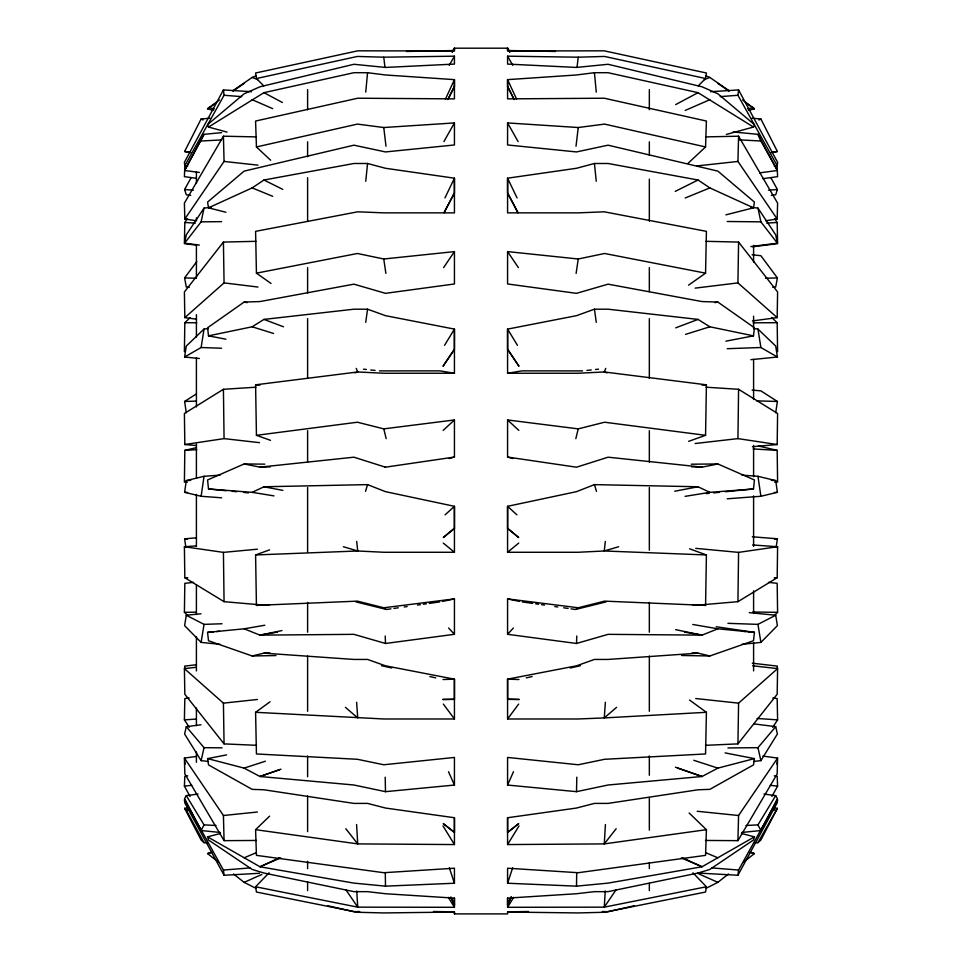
<?xml version="1.0" encoding="UTF-8"?>
<svg xmlns="http://www.w3.org/2000/svg" width="962" height="962" viewBox="0 0 962 962"><rect width="100%" height="100%" fill="white"/><g stroke="black" fill="none" stroke-linecap="round" stroke-linejoin="round"><path stroke-width="1.44" d="M443.145 366.041L454.413 349.146L454.437 329.112L385.497 315.668L367.556 309.199L353.932 309.199L263.961 319.408L252.152 326.791L208.501 335.846L207.576 327.765L244.132 302.068L259.98 301.563L353.92 284.163L385.497 293.338L454.437 283.97L454.437 251.611L383.766 258.994L357.419 253.487L256.433 273.16L255.591 231.349L357.732 211.808L383.91 212.867L454.437 212.867L454.437 178.186L385.497 168.278L367.556 163.492L353.932 163.492L263.961 180.014L252.152 187.903L208.501 207.828L207.576 202.08L244.132 171.128L353.92 145.178L385.497 151.936L454.437 144.973L454.437 122.932L383.766 127.525L357.419 124.098L256.433 146.958L255.591 121.044L357.732 98.22L454.437 98.87L454.437 79.642L385.497 74.976L367.556 72.703L353.932 72.703L263.961 92.665L208.501 127.056L207.576 124.627L244.132 93.783L259.98 86.784L353.92 64.286L385.497 67.436L454.437 64.081L454.437 56.181L383.766 57.191L357.419 56.445L256.433 78.523L255.591 73.004L357.732 50.83L454.437 50.962L454.437 48.1L454.437 50.505M220.551 833.441L207.576 836.856L259.98 866.774L353.92 883.116L385.497 886.158L454.437 883.236L454.437 868.217L383.766 872.714L256.433 855.362L255.591 829.677L357.732 843.902L454.437 844.564L454.437 817.736L385.497 808.044L367.556 803.402L353.932 803.402L263.961 789.778L252.152 789.357L208.501 764.898L207.576 758.609L244.132 768.121L259.98 776.502L353.92 785.004L385.497 791.666L454.437 785.052L454.437 757.443L383.766 764.766L357.419 759.283L256.433 753.967L255.591 712.301L270.033 701.791M275.962 655.555L252.152 655.976L208.501 640.74L207.576 632.371L244.132 628.811L259.98 635.136L353.92 634.343L385.497 643.47L454.437 634.307L454.437 598.893L383.766 607.768L357.419 601.13L256.433 605.387L255.591 554.954L269.576 549.855M454.437 528.342L454.437 506.313L385.497 491.666L367.556 484.62L263.961 486.772L252.152 492.352L208.501 488.973L207.576 479.978L244.132 463.961L264.79 464.153M449.098 458.525L454.437 457.058L454.437 419.961L383.766 428.872L357.419 422.222L256.433 435.317L255.591 384.824L357.732 371.969L383.91 373.244L454.437 373.244L454.437 329.112L444.552 345.298M444.071 212.59L454.413 192.857L454.437 178.186L444.937 197.944M454.413 832.383L443.278 823.592L454.437 832.503L454.437 817.736M454.437 86.592L447.847 99.579L454.413 86.4L454.437 79.642L445.442 99.086M207.576 836.856L208.501 839.994L252.152 869.432L263.961 873.027L353.932 891.654L367.556 891.654L385.497 893.734L454.437 898.123L454.437 905.001M507.575 50.505L507.575 48.1L507.575 50.962L604.268 50.83L706.409 73.004L705.567 78.523L698.22 85.871M738.576 389.297L777.597 413.492L777.176 444.528L737.938 438.612L738.576 389.297L706.072 387.205M737.938 601.671L738.576 552.38L777.597 546.729L777.176 577.741L737.938 601.671L695.165 605.387M184.403 351.671L184.824 322.715L190.127 317.64M196.452 447.643L184.824 450.372L184.403 482.082L187.337 482.215M187.566 615.391L184.403 612.325L184.824 583.333L193.554 582.347M454.437 528.21L443.278 537.53L454.437 528.475M689.153 813.01L706.409 829.677L705.567 855.362L578.234 872.714L507.575 868.217L507.575 883.236L576.503 886.158L576.719 872.654M738.576 242.075L777.597 291.943L777.176 317.628L737.938 282.9L738.576 242.075L706.072 241.318M705.495 745.322L737.938 743.879L738.576 703.15L777.597 668.614L752.669 665.8M777.597 668.614L777.176 694.251L737.938 743.879M688.66 441.33L705.567 435.317L706.409 384.824L604.268 371.969L578.09 373.244L507.575 373.244L507.575 329.112L576.503 315.668L594.444 309.199L608.068 309.199L698.039 319.408L709.848 326.791L753.499 335.846L754.424 327.765L717.868 302.068L702.019 301.563L608.08 284.163L576.503 293.338L507.575 283.97L507.575 251.611L578.234 258.994L604.581 253.487L705.567 273.16L706.409 231.349L604.268 211.808L578.09 212.867L507.575 212.867L507.575 178.186L576.503 168.278L594.444 163.492L608.068 163.492L698.039 180.014L709.848 187.903L753.499 207.828L754.424 202.08L717.868 171.128L608.08 145.178L576.503 151.936L507.575 144.973L507.575 122.932L578.234 127.525L604.581 124.098L705.567 146.958L706.409 121.044L604.268 98.22L507.575 98.87L507.575 79.642L576.503 74.976L594.444 72.703L608.068 72.703L698.039 92.665L753.499 127.056L754.424 124.627L717.868 93.783L702.019 86.784L608.08 64.286L576.503 67.436L507.575 64.081L507.575 56.181L578.234 57.191L604.581 56.445L705.567 78.523M571.067 608.85L575.492 609.475L578.234 607.768L604.581 601.13L705.567 605.387L706.409 554.954L689.622 548.833M189.286 727.332L184.403 719.865L184.824 698.616L189.189 697.979M187.277 218.735L184.824 222.45L184.403 243.639L196.14 245.13M689.55 700.035L706.409 712.301L705.567 753.967L604.581 759.283L578.234 764.766L507.575 757.443L507.575 785.052L576.503 791.666L576.803 777.188M765.536 220.791L777.176 218.999L737.938 161.448L738.576 136.195L706.072 136.893M705.495 840.451L737.938 840.656L738.576 815.511L777.597 758.08L762.926 756.084M777.176 218.999L777.597 203.102L738.576 136.195M777.597 758.08L777.176 773.893L737.938 840.656M578.234 607.768L507.575 598.893L507.575 634.307L576.503 643.47L576.791 636.002M184.824 166.907L184.403 176.659L196.14 178.283M190.079 796.488L184.403 786.134L184.824 776.286L187.734 775.829M605.423 824.518L604.268 843.902L507.575 844.564L507.575 817.736L576.503 808.044L594.444 803.402L608.068 803.402L698.039 789.778L709.848 789.357L753.499 764.898L754.424 758.609L725.107 752.897M605.242 890.992L604.268 907.154L507.575 907.298L507.575 898.123L576.503 893.734L594.444 891.654L608.068 891.654L698.039 873.027L709.848 869.432L753.499 839.994L754.424 836.856L741.449 833.441M605.375 702.272L604.268 717.917L578.09 718.987L507.575 718.987L507.575 679.148L576.503 665.824L594.444 659.439L608.068 659.439L698.039 653.15L709.848 655.976L753.499 640.74L754.424 632.371L716.173 626.743M365.74 92.099L367.556 72.703M365.74 181.253L367.556 163.492M725.408 491.726L753.499 488.973L754.424 479.978L717.868 463.961L691.305 464.201M605.314 541.438L604.268 550.985L578.09 552.272L507.575 552.272L507.575 506.313L576.503 491.666L594.444 484.62L698.039 486.772L709.848 492.352L753.499 488.973M577.032 67.388L578.234 57.191M774.266 166.113L777.176 165.68L737.938 95.274L738.576 89.935L710.497 91.703M576.01 146.212L578.234 127.525M737.938 875.252L738.576 870.045L777.597 799.65L777.176 802.909L737.938 875.252L698.111 873.051M777.176 165.68L777.597 162.325L738.576 89.935M365.728 322.33L367.556 309.199M221.621 497.811L201.118 496.272L184.608 492.303L186.291 480.603L204.04 476.298L220.118 475.132M201.118 496.272L204.04 476.298M576.118 273.388L578.234 258.994M776.13 547.462L777.392 538.78L752.32 536.784M775.709 412.77L777.392 401.467L760.882 390.873L752.092 390.079M199.35 358.501L184.608 357.022L186.291 346.055L204.04 329.052L208.417 328.619M184.608 357.022L201.118 347.51L204.04 329.052M692.953 872.823L706.409 886.772L705.567 892.039L604.581 912.265L578.234 912.938L507.575 912.048M200.974 613.792L186.291 615.223L184.608 625.649L201.118 642.4L220.154 644.336M201.118 642.4L204.04 624.374L186.291 615.223M776.911 668.927L777.392 666.113L752.32 663.203M752.092 254.774L760.882 255.724L777.392 277.91L775.709 286.989L772.763 287.325M199.35 245.07L184.608 243.194L186.291 234.86L204.04 208.093L211.351 207.311M507.575 905.001L507.575 898.123M184.608 243.194L201.118 221.849L204.04 208.093M208.441 761.447L201.118 760.641L204.04 747.678L186.291 726.659L200.974 724.795M186.291 726.659L184.608 733.994L201.118 760.641M507.575 528.342L507.575 506.313L516.895 514.838M575.829 438.648L578.234 428.872L604.581 422.222L705.567 435.317M518.855 366.041L507.599 349.146L507.575 329.112L517.448 345.298M776.719 764.032L777.392 761.459M365.524 491.366L367.556 484.62M517.929 212.59L507.599 192.857L507.575 178.186L517.063 197.944M770.935 177.778L777.392 189.502L775.709 194.769L771.296 195.358M507.575 883.236L512.674 867.784M199.35 172.451L184.608 170.49L204.04 134.331L221.573 132.648M507.599 832.431L518.722 823.592L507.575 832.503L507.575 817.736M605.771 368.386L604.268 371.969L607.058 372.859M184.608 170.49L204.04 134.331M507.575 785.052L513.492 771.716M190.704 152.633L184.608 151.503L201.118 118.987L209.908 118.206M220.154 832.455L201.118 830.543L204.04 824.879L186.291 795.634L198.04 794.047M741.846 832.455L760.882 830.543L777.392 798.616L775.709 795.634L763.96 794.047M774.446 807.96L777.392 808.333L760.882 840.018L757.96 842.64L755.038 842.892M444.071 212.662L454.437 193.097M251.503 91.703L223.424 89.935L184.403 162.325L184.824 165.68L187.734 166.113M771.921 796.488L777.597 786.134L777.176 776.286L774.266 775.829M757.96 842.64L777.392 808.333M190.704 195.358L186.291 194.769L184.608 189.502L191.065 177.778M507.575 86.592L514.165 99.579L507.599 86.4L507.575 79.642L516.57 99.086M184.824 165.68L224.062 95.274L223.424 89.935M443.903 141.582L454.437 122.932M449.242 65.32L454.437 56.181M186.291 795.634L184.608 798.616L201.118 830.543M452.236 51.936L454.413 48.196L507.575 48.196L509.764 51.936M255.928 136.893L223.424 136.195L184.403 203.102L184.824 218.999L196.464 220.791L196.416 217.857M452.26 52.02L454.437 48.292M745.959 825.492L757.96 824.879L775.709 795.634M507.575 907.298L513.672 897.318M507.575 844.564L519.011 825.913M753.559 761.447L760.882 760.641L777.392 733.994L775.709 726.659L753.679 723.857M772.714 727.332L777.597 719.865L777.176 698.616L772.811 697.979M443.157 366.101L454.437 349.41M443.602 267.604L454.437 251.611M616.017 889.886L604.268 907.154L706.409 886.772M184.824 218.999L224.062 161.448L223.424 136.195M213.348 110.426L207.576 108.814L219.408 99.988M189.237 287.325L186.291 286.989L184.608 277.91L196.777 261.568M507.575 718.987L518.65 704.088M255.928 241.318L223.424 242.075L184.403 291.943L184.824 317.628L196.464 319.18M616.173 828.727L604.268 843.902L706.409 829.677M727.945 747.943L757.96 747.678L775.709 726.659M507.575 634.307L513.383 628.018M528.547 911.507L507.575 911.892L507.575 913.9L454.437 913.9L454.437 912.048L383.766 912.938L357.419 912.265L256.433 892.039L255.591 886.772L269.047 872.823M741.846 644.336L760.882 642.4L777.392 625.649L775.709 615.223L749.278 612.65M774.434 615.391L777.597 612.325L777.176 583.333L768.446 582.347M255.591 829.677L269.613 816.137M688.083 163.275L705.567 146.958M443.157 430.399L454.437 419.961M445.105 514.838L454.437 506.313L454.437 552.272L383.91 552.272L357.732 550.985L255.591 554.954M184.824 317.628L224.062 282.9L257.984 287.049M616.582 707.335L604.268 717.917L706.409 712.301M507.575 552.272L518.722 543.073M705.988 888.359L717.868 882.346L728.474 874.001M743.806 861.94L754.424 853.595L750.588 852.26M688.527 285.185L705.567 273.16M207.576 108.814L216.113 102.886M233.165 91.029L244.132 83.417M232.756 90.813L252.152 77.453L256.084 75.794M186.291 412.77L184.608 401.467L196.404 393.891M218.194 861.94L207.576 853.595L211.412 852.26M255.928 387.205L223.424 389.297L184.403 413.492L184.824 444.528L196.464 445.55M576.503 886.158L608.08 883.116L702.019 866.774L754.424 836.856M675.673 104.593L698.039 92.665M758.934 120.022L760.882 118.987L777.392 151.503L771.296 152.633M754.424 758.609L717.868 768.121L702.019 776.502L608.08 785.004L576.503 791.666M727.945 623.328L757.96 624.374L775.709 615.223M675.228 191.378L698.039 180.014M279.064 858.008L259.98 866.774L280.676 857.876M233.525 874.001L244.132 882.346L261.844 874.47M685.209 110.438L709.848 99.699M244.132 857.803L256.397 852.645M685.209 197.992L709.848 187.903M748.448 631.818L754.424 632.371L717.868 628.811L702.019 635.136L608.08 634.343L576.503 643.47M704.256 79.618L709.848 77.453L729.244 90.813M675.697 327.838L698.039 319.408M280.976 769.167L259.98 776.502L279.714 769.66M244.132 768.121L265.38 761.219M354.942 372.859L357.732 371.969L356.229 368.386M578.234 428.872L507.575 419.961L507.575 457.058L576.503 467.207L608.08 457.19L702.019 467.147L717.868 463.961M685.605 334.355L709.848 326.791M618.662 546.729L604.268 550.985L706.409 554.954M207.576 853.595L211.905 852.356M748.652 110.426L754.424 108.814L742.592 99.988M726.358 134.439L753.499 127.056M725.889 214.851L753.499 207.828M576.947 609.114L606.048 601.899M747.69 108.91L753.499 107.504M727.212 498.797L760.882 496.272L777.392 492.303L775.709 480.603L757.96 476.298L741.882 475.132M252.152 655.976L263.961 653.15L269.901 652.982M634.09 905.795L608.08 911.711L602.332 911.507M526.286 677.873L532.154 676.551M570.262 667.989L580.531 665.68M442.436 601.442L454.437 598.893M281.962 630.567L259.98 635.136L277.501 632.118M207.576 758.609L226.635 754.893M725.889 341.173L753.499 335.846M674.747 491.221L698.039 486.772M714.91 302.633L717.868 302.068M244.132 628.811L264.79 625.24M774.638 539.249L777.392 538.78M507.575 373.244L522.065 370.875L582.551 370.899M685.088 496.356L709.848 492.352M184.824 444.528L224.062 438.612L259.463 442.664M384.98 467.243L454.437 457.058M390.933 608.85L386.508 609.475L383.766 607.768M393.891 608.429L398.316 607.804M404.22 606.962L407.166 606.553M417.496 605.086L420.442 604.665M423.4 604.244L426.346 603.823M429.292 603.402L439.622 601.935M762.926 178.691L777.597 176.659L777.176 166.907M256.505 840.451L224.062 840.656L184.824 773.893L184.403 758.08L196.14 756.481M759.703 172.847L777.392 170.49L757.96 134.331L733.116 131.95M752.452 320.923L777.176 317.628M750.853 246.573L777.392 243.194L775.709 234.86L757.96 208.093L750.649 207.311M752.669 246.801L777.597 243.639L777.176 222.45L774.723 218.735M206.962 842.892L204.04 842.64L201.118 840.018L184.608 808.333L187.554 807.96M695.165 288.131L737.938 282.9M184.608 808.333L186.291 810.22L189.237 809.86M771.5 152.176L777.392 151.503M196.404 664.742L184.608 666.113L185.089 668.927M695.165 443.518L737.938 438.612M256.505 745.322L224.062 743.879L184.824 694.251L184.403 668.614L196.14 667.291M184.403 786.134L191.739 785.317M696.644 165.957L737.938 161.448M586.904 370.43L591.257 369.961M595.61 369.48L598.52 369.167M184.403 668.614L223.424 703.15L257.407 699.482M244.132 463.961L259.98 467.147L353.92 457.19L385.497 467.207M184.403 758.08L223.424 815.511L257.407 812.024M750.853 359.68L777.392 357.022L775.709 346.055L757.96 329.052L753.583 328.619M706.18 493.614L709.138 493.326M713.576 492.893L719.492 492.303M257.984 604.617L224.062 601.671L184.824 577.741L184.403 546.729L223.424 552.38L257.407 549.182M207.576 632.371L213.552 631.818M216.534 631.541L219.516 631.264M752.452 446.717L777.176 444.528M259.463 873.292L224.062 875.252L184.824 802.909L184.403 799.65L223.424 870.045L250.024 867.928M185.87 547.462L184.608 538.78L196.404 537.842M720.237 96.633L737.938 95.274M768.542 190.187L777.392 189.502M184.403 546.729L196.14 545.911M184.403 719.865L196.14 719.071M766.69 223.148L777.176 222.45M701.971 385.101L706.409 384.824M184.824 450.372L196.813 449.651M774.446 492.472L777.392 492.303M256.433 605.387L269.817 604.641M201.118 141.017L221.621 139.911M186.291 480.603L190.704 480.375M774.663 482.215L777.597 482.082L777.176 450.372L758.284 445.935M727.212 348.701L760.882 347.51L777.392 357.022M204.04 624.374L222.054 623.749M359.668 911.507L353.92 911.711L327.91 905.795M443.037 679.521L454.437 679.148L454.437 718.987L383.91 718.987L255.591 712.301M259.98 467.147L270.406 466.823M184.608 401.467L196.404 401.118M774.182 577.825L777.176 577.741M765.596 278.234L777.392 277.91M442.833 699.446L454.437 699.278L454.437 679.148L385.497 665.824L367.556 659.439L353.932 659.439L263.961 653.15M406.481 51.467L452.934 50.541M184.403 612.325L196.14 612.169M201.118 221.849L221.621 221.645M442.833 699.482L454.437 699.362M753.198 322.811L777.176 322.715L777.597 351.671M454.437 898.123L454.437 907.298L357.732 907.154L255.591 886.772M184.824 322.715L196.813 322.763M204.04 747.678L222.054 747.835M727.212 221.5L760.882 221.849L777.392 243.194M507.575 699.362L519.167 699.482M752.669 612L777.597 612.325M681.577 655.483L709.848 655.976M433.453 911.507L454.437 911.892L454.437 913.9M509.066 50.541L555.519 51.467M519.167 699.446L507.599 699.121L507.575 679.148L518.963 679.521M184.608 277.91L196.404 278.234M184.824 577.741L187.818 577.825M692.099 652.982L698.039 653.15M756.745 400.865L777.392 401.467M691.594 466.823L702.019 467.147M201.118 347.51L221.621 348.244M771.296 480.375L775.709 480.603M204.04 824.879L216.041 825.492M738.924 139.827L760.882 141.017L777.392 170.49M184.608 492.303L187.554 492.472M692.183 604.641L705.567 605.387M753.198 448.929L777.176 450.372M255.591 384.824L260.029 385.101M184.824 222.45L195.31 223.148M757.058 718.47L777.597 719.865M752.669 544.973L777.597 546.729M224.062 95.274L241.763 96.633M184.608 189.502L193.458 190.187M711.976 867.928L738.576 870.045M752.092 118.206L760.882 118.987M695.73 548.352L738.576 552.38M742.484 631.264L745.466 631.541M208.501 488.973L226.238 490.716M232.155 491.293L236.592 491.726M243.987 492.46L248.424 492.893M697.197 811.267L738.576 815.511M224.062 161.448L257.984 165.151M363.48 369.167L366.39 369.48M370.743 369.961L375.096 370.43M379.449 370.899L439.935 370.875L454.437 373.244M695.73 698.532L738.576 703.15M770.261 785.317L777.597 786.134M184.608 151.503L190.5 152.176M772.763 809.86L775.709 810.22M522.378 601.935L532.707 603.402M535.654 603.823L538.6 604.244M541.558 604.665L544.504 605.086M554.833 606.553L557.78 606.962M563.684 607.804L568.109 608.429M252.152 492.352L274.002 495.887M184.608 538.78L187.362 539.249M692.784 624.47L717.868 628.811M684.499 632.118L702.019 635.136L675.637 629.653M244.132 302.068L247.09 302.633M263.961 486.772L282.888 490.392M208.501 335.846L225.938 339.201M507.575 598.893L519.564 601.442M381.469 665.68L391.738 667.989M429.846 676.551L435.714 677.873M208.501 107.504L214.31 108.91M355.952 601.899L385.053 609.114M208.501 207.828L225.938 212.265M208.501 127.056L227.068 132.107M507.575 457.058L512.902 458.525M750.095 852.356L754.424 853.595M343.338 546.729L357.732 550.985L356.686 541.438M252.152 326.791L273.545 333.465M693.782 760.293L717.868 768.121M678.054 768.205L702.019 776.502L675.42 767.207M256.433 435.317L270.526 440.331M263.961 319.408L283.513 326.791M252.152 77.453L257.744 79.618M252.152 187.903L272.691 196.308M705.916 75.794L709.848 77.453M705.603 852.645L717.868 857.803M681.324 857.876L702.019 866.774L682.936 858.008M252.152 99.699L272.691 108.646M697.438 873.268L717.868 882.346M263.961 180.014L282.744 189.37M244.132 882.346L256.012 888.359M263.961 92.665L282.383 102.489M201.118 118.987L203.066 120.022M717.868 83.417L728.835 91.029M745.887 102.886L754.424 108.814M256.433 273.16L271.031 283.465M507.575 528.475L518.722 537.578L507.599 528.246M443.278 543.073L454.437 552.272M345.418 707.335L357.732 717.917L356.625 702.272M507.575 419.961L518.843 430.399M256.433 146.958L270.635 160.221M771.873 317.64L777.176 322.715M256.433 78.523L263.78 85.871M448.617 628.018L454.437 634.307M345.827 828.727L357.732 843.902L356.577 824.518M443.35 704.088L454.437 718.987M345.983 889.886L357.732 907.154L356.758 890.992M507.575 251.611L518.398 267.604M507.575 349.41L518.843 366.101M442.989 825.913L454.437 844.564M448.328 897.318L454.437 907.298M507.575 48.292L509.752 52.02M507.575 56.181L512.758 65.32M507.575 122.932L518.097 141.582M186.291 810.22L204.04 842.64M507.575 193.097L517.929 212.662M757.96 824.879L760.882 830.543M448.508 771.716L454.437 785.052M757.96 134.331L760.882 141.017M449.326 867.784L454.437 883.236M594.444 484.62L596.476 491.366M184.608 761.459L185.281 764.032M383.766 428.872L386.171 438.648M757.96 747.678L760.882 760.641M757.96 208.093L760.882 221.849M757.96 624.374L760.882 642.4M757.96 329.052L760.882 347.51M383.766 258.994L385.882 273.388M757.96 476.298L760.882 496.272M594.444 309.199L596.272 322.33M223.424 870.045L224.062 875.252M383.766 127.525L385.99 146.212M383.766 57.191L384.968 67.388M594.444 163.492L596.26 181.253M594.444 72.703L596.26 92.099M385.209 636.002L385.497 643.47M223.424 815.511L224.062 840.656M385.197 777.188L385.497 791.666M385.281 872.654L385.497 886.158M223.424 242.075L224.062 282.9M223.424 703.15L224.062 743.879M223.424 389.297L224.062 438.612M223.424 552.38L224.062 601.671M753.595 245.358L753.595 262.289M753.595 316.173L753.595 328.102M753.595 359.343L753.595 399.483M753.595 445.418L753.595 476.683M753.595 495.875L753.595 546.38M753.595 590.836L753.595 613.059M753.595 642.688L753.595 670.935M649.338 89.562L649.338 109.752M649.338 141.847L649.338 155.207M649.338 179.172L649.338 221.128M649.338 267.616L649.338 291.606M649.338 318.602L649.338 378.463M649.338 430.663L649.338 462.073M649.338 487.518L649.338 550.252M649.338 602.356L649.338 632.19M649.338 656.084L649.338 711.291M649.338 755.976L649.338 775.264M649.338 797.486L649.338 830.11M649.338 862.77L649.338 868.638M649.338 883.332L649.338 890.632M307.612 89.562L307.612 109.752M307.612 141.847L307.612 156.71M307.612 177.669L307.612 221.128M307.612 267.616L307.612 293.109M307.612 318.602L307.612 378.463M307.612 430.663L307.612 462.073M307.612 487.518L307.612 551.743M307.612 602.356L307.612 632.19M307.612 656.084L307.612 711.291M307.612 755.976L307.612 776.743M307.612 796.007L307.612 831.601M307.612 861.291L307.612 868.638M307.612 881.865L307.612 890.632M196.416 172.042L196.416 183.453M196.416 244.516L196.416 277.838M196.416 314.682L196.416 337.025M196.416 357.852L196.416 406.902M196.416 444.035L196.416 478.162M196.416 494.384L196.416 546.38M196.416 584.92L196.416 614.55M196.416 636.772L196.416 670.935M196.416 708.008L196.416 725.601M196.416 752.007L196.416 762.301M511.183 897.017L507.599 904.893L511.171 897.005M454.437 904.941L450.817 897.017L454.437 904.881"/></g></svg>
